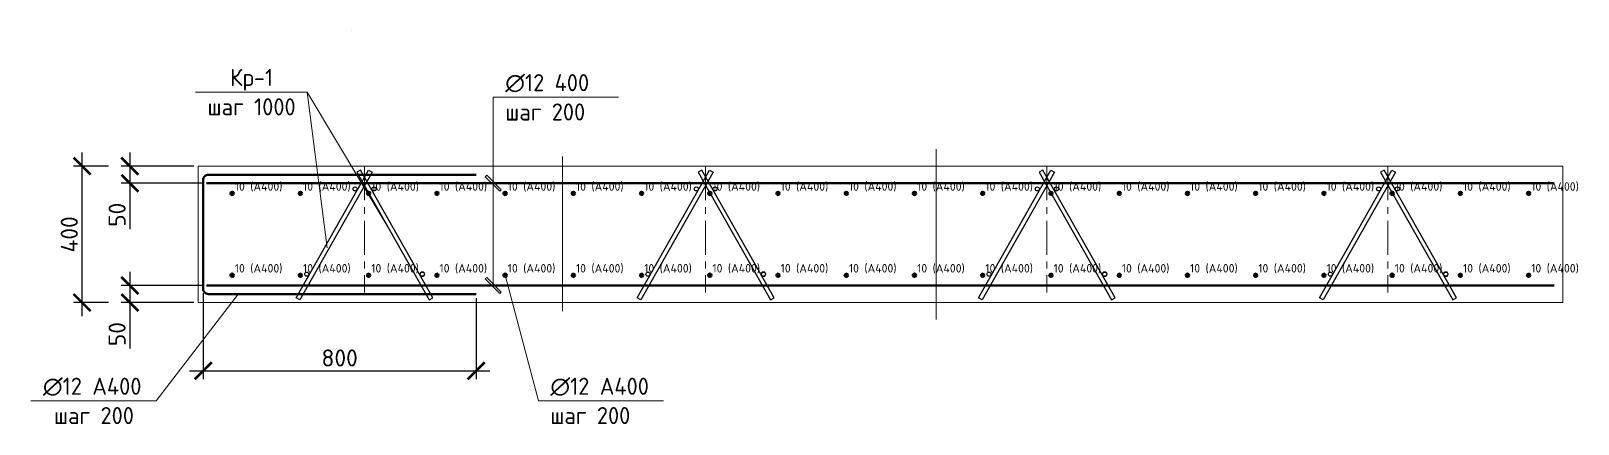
# Model space of a CAD drawing. Header units: metres. Extents: x 354637 to 441172, y 20821 to 108904.
# Drawn here: x 407223 to 411758, y 45607 to 46760 of the extents above; entities that cross this region are included whole.
import ezdxf

# ---------------------------------------------------------------- set-up
doc = ezdxf.new("R2010")
doc.units = ezdxf.units.M
doc.header["$PDSIZE"] = 1
doc.linetypes.add('CENTER', pattern=[16, 10, -2, 2, -2])
doc.layers.get('0').update_dxf_attribs({"lineweight": 0})
doc.layers.get('Defpoints').update_dxf_attribs({"color": 3})
for name, color, linetype, lineweight in [('арматура', 7, 'Continuous', 50), ('второстепенные', 7, 'Continuous', 25), ('выноски', 7, 'Continuous', 15), ('опалубка', 7, 'Continuous', 13), ('оси', 7, 'CENTER', 13), ('основная конструкция', 7, 'Continuous', 50), ('размеры', 7, 'Continuous', 15), ('штриховка', 7, 'Continuous', 9)]:
    doc.layers.add(name, color=color, linetype=linetype, lineweight=lineweight)
doc.layers.add('помощь', color=1, linetype='Continuous', lineweight=0, plot=False)
doc.styles.add('GOST 2.304', font='CS_Gost2304.shx')
doc.styles.add('ISOCPEUR', font='isocpeur.ttf')
doc.styles.add('СПДС', font='isocpeur.ttf')
doc.dimstyles.new('SPDS', dxfattribs={"dimscale": 10, "dimtxt": 2.5, "dimasz": 2.5, "dimexe": 1.25, "dimexo": 0.625, "dimtad": 1, "dimdec": 0, "dimrnd": 0.001, "dimtxsty": 'GOST 2.304', "dimblk": 'ARCHTICK', "dimblk1": 'ARCHTICK', "dimblk2": 'ARCHTICK', "dimcen": 2.5, "dimdle": 2, "dimadec": 0, "dimazin": 2, "dimtfac": 0.75, "dimtdec": 4, "dimtmove": 1, "dimatfit": 3, "dimfxl": 1, "dimtolj": 1, "dimarcsym": 1})

# ---------------------------------------------------------------- blocks, each defined once
blk = doc.blocks.new('каркасы')
at = {"layer": 'второстепенные', "ltscale": 10}
for points in [[(318736.8, 71676.2), (318948.8, 72050.3), (318959.3, 72044.4), (318747.2, 71670.3)], [(319137.7, 71676.2), (318925.6, 72050.3), (318915.2, 72044.4), (319127.2, 71670.3)]]:
    blk.add_lwpolyline(points, close=True, dxfattribs=at)
for centre in [(318909.6, 71995.3), (318964.9, 71995.3), (318767.9, 71745.3), (319106.6, 71745.3)]:
    blk.add_circle(centre, 6, dxfattribs=at)
at = {"layer": 'оси', "ltscale": 10}
blk.add_lwpolyline([(318937.2, 72062.1), (318937.2, 71691.9)], dxfattribs=at)
at = {"layer": 'помощь', "ltscale": 10}
blk.add_circle((319106.6, 71745.3), 7, dxfattribs=at)
blk = doc.blocks.new('*U56')
at = {"layer": 'второстепенные', "lineweight": 90}
blk.add_blockref('каркасы', (-318937.2, -71860.3), dxfattribs=at)
blk = doc.blocks.new('*U57')
at = {"layer": 'арматура', "color": 0, "linetype": 'ByBlock', "lineweight": -2, "transparency": 16777216}
for p in [(0, 0), (1000, 0), (2000, 0), (3000, 0)]:
    blk.add_blockref('*U56', p, dxfattribs=at)
blk = doc.blocks.new('*U52')
at = {"layer": 'штриховка', "ltscale": 10}
h = blk.add_hatch(color=256, dxfattribs=at)
edge = h.paths.add_edge_path()
edge.add_arc((0, 0), 5, 0, 360)
at = {"layer": 'арматура', "ltscale": 10}
blk.add_circle((0, 0), 5, dxfattribs=at)
at = {"layer": 'помощь', "ltscale": 10, "style": 'СПДС'}
blk.add_text('10 (А400)', height=25, dxfattribs=at).set_placement((7.4, 8))
blk = doc.blocks.new('*U58')
at = {"layer": 'арматура', "ltscale": 10}
blk.add_blockref('*U52', (0, 0), dxfattribs=at)
blk = doc.blocks.new('*U53')
at = {"layer": 'арматура', "color": 0, "linetype": 'ByBlock', "lineweight": -2, "transparency": 16777216}
for p in [(0, 0), (200, 0), (400, 0), (600, 0), (800, 0), (1000, 0), (1200, 0), (1400, 0), (1600, 0), (1800, 0), (2000, 0), (2200, 0), (2400, 0), (2600, 0), (2800, 0), (3000, 0), (3200, 0), (3400, 0), (3600, 0), (3800, 0)]:
    blk.add_blockref('*U58', p, dxfattribs=at)
blk = doc.blocks.new('*U54')
at = {"layer": 'арматура', "ltscale": 10}
blk.add_blockref('*U52', (0, 0), dxfattribs=at)
blk = doc.blocks.new('*U55')
at = {"layer": 'арматура', "color": 0, "linetype": 'ByBlock', "lineweight": -2, "transparency": 16777216}
for p in [(0, 0), (200, 0), (400, 0), (600, 0), (800, 0), (1000, 0), (1200, 0), (1400, 0), (1600, 0), (1800, 0), (2000, 0), (2200, 0), (2400, 0), (2600, 0), (2800, 0), (3000, 0), (3200, 0), (3400, 0), (3600, 0), (3800, 0)]:
    blk.add_blockref('*U54', p, dxfattribs=at)
blk = doc.blocks.new('_ArchTick')
at = {"color": 0, "linetype": 'ByBlock', "lineweight": 30, "const_width": 0.15}
blk.add_lwpolyline([(-0.5, -0.5), (0.5, 0.5)], dxfattribs=at)
blk = doc.blocks.new('*D59')
at = {"layer": 'Defpoints', "color": 0, "ltscale": 100, "transparency": 16777216}
for p in [(407737.9, 46013.2), (407512.9, 45963.2), (407712.9, 45963.2)]:
    blk.add_point(p, dxfattribs=at)
at = {"layer": 'размеры', "color": 0, "lineweight": -2, "ltscale": 100, "transparency": 16777216}
for p, q in [((407512.9, 46053.2), (407512.9, 45963.2)), ((407725.4, 46013.2), (407487.9, 46013.2)), ((407700.4, 45963.2), (407487.9, 45963.2)), ((407512.9, 45963.2), (407512.9, 45828.2))]:
    blk.add_line(p, q, dxfattribs=at)
at = {"layer": 'размеры', "color": 0, "lineweight": -2, "ltscale": 100, "transparency": 16777216, "xscale": 50, "yscale": 50, "zscale": 50}
for p, rotation in [((407512.9, 46013.2), 90), ((407512.9, 45963.2), 270)]:
    blk.add_blockref('_ArchTick', p, dxfattribs=dict(at, rotation=rotation))
at = {"layer": 'размеры', "color": 0, "ltscale": 100, "transparency": 16777216, "insert": (407475.4, 45870.7), "char_height": 50, "attachment_point": 5, "rotation": 90, "style": 'ISOCPEUR'}
blk.add_mtext('\\A1;50', dxfattribs=at)
blk = doc.blocks.new('*D60')
at = {"layer": 'Defpoints', "color": 0, "ltscale": 100, "transparency": 16777216}
for p in [(407712.9, 46363.2), (407512.9, 46313.2), (407737.9, 46313.2)]:
    blk.add_point(p, dxfattribs=at)
at = {"layer": 'размеры', "color": 0, "lineweight": -2, "ltscale": 100, "transparency": 16777216}
for p, q in [((407512.9, 46403.2), (407512.9, 46313.2)), ((407700.4, 46363.2), (407487.9, 46363.2)), ((407725.4, 46313.2), (407487.9, 46313.2)), ((407512.9, 46313.2), (407512.9, 46178.2))]:
    blk.add_line(p, q, dxfattribs=at)
at = {"layer": 'размеры', "color": 0, "lineweight": -2, "ltscale": 100, "transparency": 16777216, "xscale": 50, "yscale": 50, "zscale": 50}
for p, rotation in [((407512.9, 46363.2), 90), ((407512.9, 46313.2), 270)]:
    blk.add_blockref('_ArchTick', p, dxfattribs=dict(at, rotation=rotation))
at = {"layer": 'размеры', "color": 0, "ltscale": 100, "transparency": 16777216, "insert": (407475.4, 46220.7), "char_height": 50, "attachment_point": 5, "rotation": 90, "style": 'ISOCPEUR'}
blk.add_mtext('\\A1;50', dxfattribs=at)
blk = doc.blocks.new('*D61')
at = {"layer": 'Defpoints', "color": 0, "ltscale": 100, "transparency": 16777216}
for p in [(407372.9, 46363.2), (407462.9, 46363.2), (407462.9, 45963.2)]:
    blk.add_point(p, dxfattribs=at)
at = {"layer": 'размеры', "color": 0, "lineweight": -2, "ltscale": 100, "transparency": 16777216}
for p, q in [((407372.9, 45923.2), (407372.9, 46403.2)), ((407450.4, 46363.2), (407347.9, 46363.2)), ((407450.4, 45963.2), (407347.9, 45963.2))]:
    blk.add_line(p, q, dxfattribs=at)
at = {"layer": 'размеры', "color": 0, "lineweight": -2, "ltscale": 100, "transparency": 16777216, "xscale": 50, "yscale": 50, "zscale": 50}
for p, rotation in [((407372.9, 46363.2), 90), ((407372.9, 45963.2), 270)]:
    blk.add_blockref('_ArchTick', p, dxfattribs=dict(at, rotation=rotation))
at = {"layer": 'размеры', "color": 0, "ltscale": 100, "transparency": 16777216, "insert": (407335.4, 46163.2), "char_height": 50, "attachment_point": 5, "rotation": 90, "style": 'ISOCPEUR'}
blk.add_mtext('\\A1;400', dxfattribs=at)
blk = doc.blocks.new('*D62')
at = {"layer": 'Defpoints', "color": 0, "ltscale": 100, "transparency": 16777216}
for p in [(407727.9, 46003.2), (408527.9, 45988.2), (408527.9, 45763.2)]:
    blk.add_point(p, dxfattribs=at)
at = {"layer": 'размеры', "color": 0, "lineweight": -2, "ltscale": 100, "transparency": 16777216}
for p, q in [((407727.9, 45990.7), (407727.9, 45738.2)), ((408527.9, 45975.7), (408527.9, 45738.2)), ((407687.9, 45763.2), (408567.9, 45763.2))]:
    blk.add_line(p, q, dxfattribs=at)
at = {"layer": 'размеры', "color": 0, "lineweight": -2, "ltscale": 100, "transparency": 16777216, "xscale": 50, "yscale": 50, "zscale": 50, "rotation": 180}
blk.add_blockref('_ArchTick', (407727.9, 45763.2), dxfattribs=at)
at = {"layer": 'размеры', "color": 0, "lineweight": -2, "ltscale": 100, "transparency": 16777216, "xscale": 50, "yscale": 50, "zscale": 50}
blk.add_blockref('_ArchTick', (408527.9, 45763.2), dxfattribs=at)
at = {"layer": 'размеры', "color": 0, "ltscale": 100, "transparency": 16777216, "insert": (408127.9, 45800.7), "char_height": 50, "attachment_point": 5, "style": 'ISOCPEUR'}
blk.add_mtext('\\A1;800', dxfattribs=at)

msp = doc.modelspace()

# ---------------------------------------------------------------- linework, layer by layer
at = {"layer": 'выноски', "linetype": 'Continuous', "ltscale": 10}
for p, q in [((408032.67, 46580.38), (407705.55, 46580.38)), ((408284.67, 46158.52), (408032.67, 46580.38)), ((408091.59, 46124.1), (408032.67, 46580.38)), ((408578.14, 46565.21), (408945.26, 46565.21)), ((408578.14, 46313.25), (408578.14, 46565.21)), ((408578.14, 46013.25), (408578.14, 46565.21)), ((408612.92, 46043.25), (408710.39, 45674.8)), ((407830.2, 45988.25), (407590.11, 45674.8)), ((407590.11, 45674.8), (407222.99, 45674.8)), ((408710.39, 45674.8), (409077.51, 45674.8))]:
    msp.add_line(p, q, dxfattribs=at)
at = {"layer": 'выноски', "color": 7, "linetype": 'Continuous', "true_color": 0xffffff}
for p, q in [((409875.86, 46413.25), (409875.86, 46188.25)), ((409875.86, 46188.25), (409875.86, 46175.75)), ((409875.86, 46175.75), (409875.86, 46150.75)), ((409875.86, 46150.75), (409875.86, 46138.25)), ((409875.86, 46138.25), (409875.86, 45913.25))]:
    msp.add_line(p, q, dxfattribs=at)
at = {"layer": 'выноски'}
for points in [[(408162.58, 46759.96), (408162.59, 46759.96)], [(408780.79, 46392.06), (408780.79, 45938.25)]]:
    msp.add_lwpolyline(points, dxfattribs=at)
at = {"layer": 'выноски', "linetype": 'Continuous', "ltscale": 10}
for points in [[(408597.23, 46289.91), (408601.48, 46294.16), (408559.05, 46336.58), (408554.81, 46332.34)], [(408597.23, 45989.91), (408601.48, 45994.16), (408559.05, 46036.58), (408554.81, 46032.34)]]:
    msp.add_lwpolyline(points, close=True, dxfattribs=at)
at = {"layer": 'опалубка', "ltscale": 200}
msp.add_lwpolyline([(407712.92, 45963.25), (411712.92, 45963.25), (411712.92, 46363.25), (407712.92, 46363.25)], close=True, dxfattribs=at)
at = {"layer": 'основная конструкция', "ltscale": 10}
msp.add_lwpolyline([(408527.92, 46338.25), (407742.92, 46338.25, 0.4142136), (407727.92, 46323.25), (407727.92, 46003.25, 0.4142136), (407742.92, 45988.25), (408527.92, 45988.25)], format="xyb", dxfattribs=at)
for points in [[(407737.92, 46313.25), (411687.92, 46313.25)], [(407737.92, 46013.25), (411687.92, 46013.25)]]:
    msp.add_lwpolyline(points, dxfattribs=at)

# ---------------------------------------------------------------- block references
at = {"layer": 'арматура', "lineweight": 90}
msp.add_blockref('*U57', (408200.69, 46161.47), dxfattribs=at)
at = {"layer": 'арматура'}
for name, p in [('*U53', (407812.92, 46283.25)), ('*U55', (407812.92, 46043.25))]:
    msp.add_blockref(name, p, dxfattribs=at)

# ---------------------------------------------------------------- texts
at = {"layer": 'выноски', "linetype": 'Continuous', "ltscale": 10, "char_height": 50, "attachment_point": 1, "style": 'ISOCPEUR'}
for s, insert, width in [('\\fGOST Common|b0|i0|c0|p34;\\W1.0000000000;\\T1.0000000000;\\o\\lКр-1', (407806.61, 46648.38), 142.1212), ('{\\fGOST Common|b0|i0|c0|p34;∅12 \\fGOST Common|b0|i0|c204|p34;400}', (408613.14, 46633.21), 314.2424), ('\\fGOST Common|b0|i0|c0|p34;\\W1.0000000000;\\T1.0000000000;\\o\\lшаг 1000', (407740.55, 46562.38), 274.2424), ('\\fGOST Common|b0|i0|c0|p34;\\W1.0000000000;\\T1.0000000000;\\o\\lшаг 200', (408613.14, 46547.21), 249.2424), ('{\\fGOST Common|b0|i0|c0|p34;∅12 \\fGOST Common|b0|i0|c204|p34;А400}', (407257.99, 45742.8), 314.2424), ('{\\fGOST Common|b0|i0|c0|p34;∅12 \\fGOST Common|b0|i0|c204|p34;А400}', (408745.39, 45742.8), 314.2424), ('\\fGOST Common|b0|i0|c0|p34;\\W1.0000000000;\\T1.0000000000;\\o\\lшаг 200', (407290.49, 45656.8), 249.2424), ('\\fGOST Common|b0|i0|c0|p34;\\W1.0000000000;\\T1.0000000000;\\o\\lшаг 200', (408745.39, 45656.8), 249.2424)]:
    msp.add_mtext(s, dxfattribs=dict(at, insert=insert, width=width))

# ---------------------------------------------------------------- dimensions: what is measured, and where the dimension line sits
at = {"layer": 'размеры', "ltscale": 100}
for base, p1, p2, picture, middle in [((407372.92, 46363.25), (407462.92, 45963.25), (407462.92, 46363.25), '*D61', (407335.42, 46163.25)), ((407512.92, 46313.25), (407712.92, 46363.25), (407737.92, 46313.25), '*D60', (407475.42, 46220.75)), ((407512.92, 45963.25), (407737.92, 46013.25), (407712.92, 45963.25), '*D59', (407475.42, 45870.75))]:
    dim = msp.add_linear_dim(base=base, p1=p1, p2=p2, angle=90, dimstyle='SPDS', override={"dimscale": 20, "dimtxsty": 'ISOCPEUR', "dimtmove": 0}, dxfattribs=at)
    dim.commit()
    dim.dimension.update_dxf_attribs({"geometry": picture, "text_midpoint": middle})
dim = msp.add_linear_dim(base=(408527.92, 45763.25), p1=(407727.92, 46003.25), p2=(408527.92, 45988.25), dimstyle='SPDS', override={"dimscale": 20, "dimtxsty": 'ISOCPEUR', "dimtmove": 0}, dxfattribs=at)
dim.commit()
dim.dimension.update_dxf_attribs({"geometry": '*D62', "text_midpoint": (408127.92, 45800.75)})

doc.saveas('drawing.dxf')
